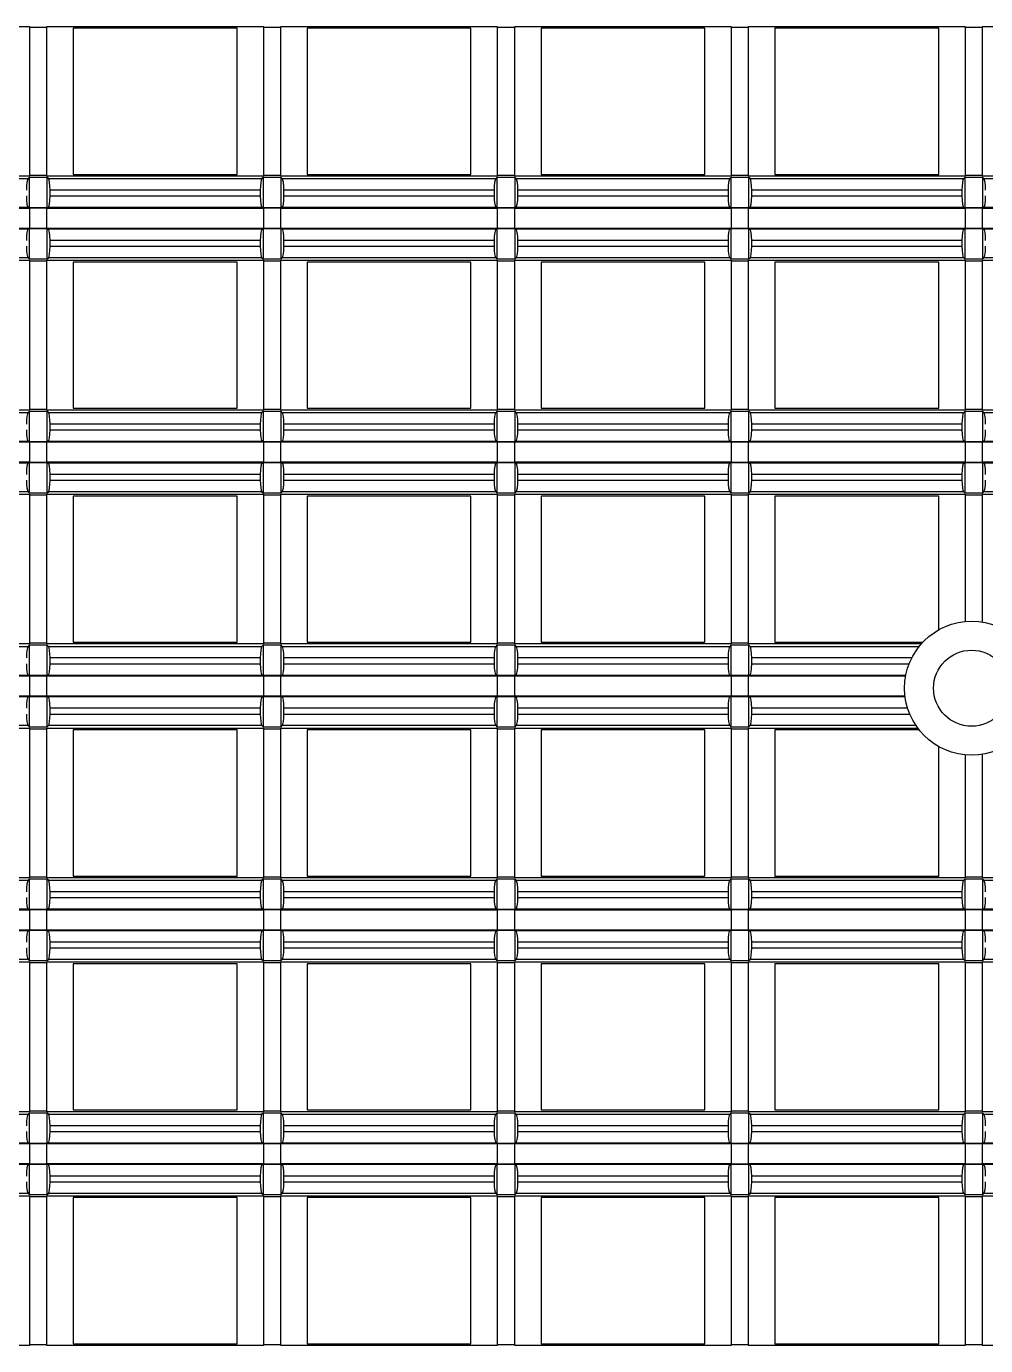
# Model space of a CAD drawing. Header units: inches. Extents: x 0 to 653, y 0 to 346.
# Drawn here: x 19.72 to 36.13, y 216.1 to 238.66 of the extents above; entities that cross this region are included whole.
import ezdxf

# ---------------------------------------------------------------- set-up
doc = ezdxf.new("R2010")
doc.units = ezdxf.units.IN
doc.header["$LTSCALE"] = 35.925693
doc.header["$MEASUREMENT"] = 0
doc.layers.get('0').update_dxf_attribs({"linetype": 'CONTINUOUS'})
doc.layers.add('2', color=7, linetype='CONTINUOUS')
doc.layers.add('71', color=7, linetype='CONTINUOUS')

msp = doc.modelspace()

# ---------------------------------------------------------------- linework, layer by layer
at = {"color": 3, "linetype": 'Continuous'}
msp.add_circle((35.885, 227.344), 0.65, dxfattribs=at)
at = {"layer": '2', "color": 132, "linetype": 'Continuous', "true_color": 0x00cccc}
for p, q in [((16.073, 238.663), (19.773, 238.663)), ((19.773, 238.663), (19.773, 236.1)), ((20.073, 238.645), (19.773, 238.645)), ((20.073, 236.1), (20.073, 238.663)), ((20.073, 238.663), (23.773, 238.663)), ((20.523, 238.631), (20.523, 236.131)), ((23.323, 238.631), (20.523, 238.631)), ((23.323, 236.131), (23.323, 238.631)), ((23.773, 238.663), (23.773, 236.1)), ((24.073, 238.645), (23.773, 238.645)), ((24.073, 236.1), (24.073, 238.663)), ((24.073, 238.663), (27.773, 238.663)), ((24.523, 238.631), (24.523, 236.131)), ((27.323, 238.631), (24.523, 238.631)), ((27.323, 236.131), (27.323, 238.631)), ((27.773, 238.663), (27.773, 236.1)), ((28.073, 238.645), (27.773, 238.645)), ((28.073, 236.1), (28.073, 238.663)), ((28.073, 238.663), (31.773, 238.663)), ((28.523, 238.631), (28.523, 236.131)), ((31.323, 238.631), (28.523, 238.631)), ((31.323, 236.131), (31.323, 238.631)), ((31.773, 238.663), (31.773, 236.1)), ((32.073, 238.645), (31.773, 238.645)), ((32.073, 236.1), (32.073, 238.663)), ((32.073, 238.663), (35.773, 238.663)), ((32.523, 238.631), (32.523, 236.131)), ((35.323, 238.631), (32.523, 238.631)), ((35.323, 236.131), (35.323, 238.631)), ((35.773, 238.663), (35.773, 236.1)), ((36.073, 238.645), (35.773, 238.645)), ((36.073, 236.1), (36.073, 238.663)), ((36.073, 238.663), (39.773, 238.663)), ((19.773, 236.1), (16.073, 236.1)), ((16.096, 236.059), (19.75, 236.059)), ((19.773, 236.082), (19.75, 236.059)), ((19.773, 236.118), (20.073, 236.118)), ((19.773, 235.559), (19.773, 236.082)), ((19.773, 236.082), (20.073, 236.082)), ((23.773, 236.1), (20.073, 236.1)), ((20.073, 236.082), (20.073, 235.559)), ((20.096, 236.059), (20.073, 236.082)), ((20.096, 236.059), (23.75, 236.059)), ((20.523, 236.131), (23.323, 236.131)), ((23.773, 236.082), (23.75, 236.059)), ((23.773, 236.118), (24.073, 236.118)), ((23.773, 235.559), (23.773, 236.082)), ((23.773, 236.082), (24.073, 236.082)), ((27.773, 236.1), (24.073, 236.1)), ((24.073, 236.082), (24.073, 235.559)), ((24.096, 236.059), (24.073, 236.082)), ((24.096, 236.059), (27.75, 236.059)), ((24.523, 236.131), (27.323, 236.131)), ((27.773, 236.082), (27.75, 236.059)), ((27.773, 236.118), (28.073, 236.118)), ((27.773, 235.559), (27.773, 236.082)), ((27.773, 236.082), (28.073, 236.082)), ((31.773, 236.1), (28.073, 236.1)), ((28.073, 236.082), (28.073, 235.559)), ((28.096, 236.059), (28.073, 236.082)), ((28.096, 236.059), (31.75, 236.059)), ((28.523, 236.131), (31.323, 236.131)), ((31.773, 236.082), (31.75, 236.059)), ((31.773, 236.118), (32.073, 236.118)), ((31.773, 235.559), (31.773, 236.082)), ((31.773, 236.082), (32.073, 236.082)), ((35.773, 236.1), (32.073, 236.1)), ((32.073, 236.082), (32.073, 235.559)), ((32.096, 236.059), (32.073, 236.082)), ((32.096, 236.059), (35.75, 236.059)), ((32.523, 236.131), (35.323, 236.131)), ((35.773, 236.082), (35.75, 236.059)), ((35.773, 236.118), (36.073, 236.118)), ((35.773, 235.559), (35.773, 236.082)), ((35.773, 236.082), (36.073, 236.082)), ((39.773, 236.1), (36.073, 236.1)), ((36.073, 236.082), (36.073, 235.559)), ((36.096, 236.059), (36.073, 236.082)), ((36.096, 236.059), (39.749, 236.059)), ((20.126, 235.762), (20.126, 235.862)), ((23.721, 235.862), (20.126, 235.862)), ((23.721, 235.862), (23.721, 235.762)), ((24.125, 235.762), (24.125, 235.862)), ((27.721, 235.862), (24.125, 235.862)), ((27.721, 235.862), (27.721, 235.762)), ((28.125, 235.762), (28.125, 235.862)), ((31.72, 235.862), (28.125, 235.862)), ((31.72, 235.862), (31.72, 235.762)), ((32.125, 235.762), (32.125, 235.862)), ((35.72, 235.862), (32.125, 235.862)), ((35.72, 235.862), (35.72, 235.762)), ((16.073, 235.555), (19.773, 235.555)), ((19.755, 235.563), (16.092, 235.563)), ((19.755, 235.563), (19.773, 235.559)), ((20.073, 235.559), (19.773, 235.559)), ((19.773, 235.555), (19.773, 235.207)), ((20.073, 235.552), (19.773, 235.552)), ((20.073, 235.559), (20.092, 235.563)), ((20.073, 235.207), (20.073, 235.555)), ((20.073, 235.555), (23.773, 235.555)), ((23.755, 235.563), (20.092, 235.563)), ((20.126, 235.762), (23.721, 235.762)), ((23.755, 235.563), (23.773, 235.559)), ((24.073, 235.559), (23.773, 235.559)), ((23.773, 235.555), (23.773, 235.207)), ((24.073, 235.552), (23.773, 235.552)), ((24.073, 235.559), (24.091, 235.563)), ((24.073, 235.207), (24.073, 235.555)), ((24.073, 235.555), (27.773, 235.555)), ((27.755, 235.563), (24.091, 235.563)), ((24.125, 235.762), (27.721, 235.762)), ((27.755, 235.563), (27.773, 235.559)), ((28.073, 235.559), (27.773, 235.559)), ((27.773, 235.555), (27.773, 235.207)), ((28.073, 235.552), (27.773, 235.552)), ((28.073, 235.559), (28.091, 235.563)), ((28.073, 235.207), (28.073, 235.555)), ((28.073, 235.555), (31.773, 235.555)), ((31.754, 235.563), (28.091, 235.563)), ((28.125, 235.762), (31.72, 235.762)), ((31.754, 235.563), (31.773, 235.559)), ((32.073, 235.559), (31.773, 235.559)), ((31.773, 235.555), (31.773, 235.207)), ((32.073, 235.552), (31.773, 235.552)), ((32.073, 235.559), (32.091, 235.563)), ((32.073, 235.207), (32.073, 235.555)), ((32.073, 235.555), (35.773, 235.555)), ((35.754, 235.563), (32.091, 235.563)), ((32.125, 235.762), (35.72, 235.762)), ((35.754, 235.563), (35.773, 235.559)), ((36.073, 235.559), (35.773, 235.559)), ((35.773, 235.555), (35.773, 235.207)), ((36.073, 235.552), (35.773, 235.552)), ((36.073, 235.559), (36.091, 235.563)), ((36.073, 235.207), (36.073, 235.555)), ((36.073, 235.555), (39.773, 235.555)), ((39.754, 235.563), (36.091, 235.563)), ((19.773, 235.207), (16.073, 235.207)), ((16.092, 235.2), (19.755, 235.2)), ((19.773, 235.204), (19.755, 235.2)), ((19.773, 235.211), (20.073, 235.211)), ((19.773, 234.68), (19.773, 235.204)), ((19.773, 235.204), (20.073, 235.204)), ((23.773, 235.207), (20.073, 235.207)), ((20.073, 235.204), (20.073, 234.68)), ((20.092, 235.2), (20.073, 235.204)), ((20.092, 235.2), (23.755, 235.2)), ((23.773, 235.204), (23.755, 235.2)), ((23.773, 235.211), (24.073, 235.211)), ((23.773, 234.68), (23.773, 235.204)), ((23.773, 235.204), (24.073, 235.204)), ((27.773, 235.207), (24.073, 235.207)), ((24.073, 235.204), (24.073, 234.68)), ((24.091, 235.2), (24.073, 235.204)), ((24.091, 235.2), (27.755, 235.2)), ((27.773, 235.204), (27.755, 235.2)), ((27.773, 235.211), (28.073, 235.211)), ((27.773, 234.68), (27.773, 235.204)), ((27.773, 235.204), (28.073, 235.204)), ((31.773, 235.207), (28.073, 235.207)), ((28.073, 235.204), (28.073, 234.68)), ((28.091, 235.2), (28.073, 235.204)), ((28.091, 235.2), (31.754, 235.2)), ((31.773, 235.204), (31.754, 235.2)), ((31.773, 235.211), (32.073, 235.211)), ((31.773, 234.68), (31.773, 235.204)), ((31.773, 235.204), (32.073, 235.204)), ((35.773, 235.207), (32.073, 235.207)), ((32.073, 235.204), (32.073, 234.68)), ((32.091, 235.2), (32.073, 235.204)), ((32.091, 235.2), (35.754, 235.2)), ((35.773, 235.204), (35.754, 235.2)), ((35.773, 235.211), (36.073, 235.211)), ((35.773, 234.68), (35.773, 235.204)), ((35.773, 235.204), (36.073, 235.204)), ((39.773, 235.207), (36.073, 235.207)), ((36.073, 235.204), (36.073, 234.68)), ((36.091, 235.2), (36.073, 235.204)), ((36.091, 235.2), (39.754, 235.2)), ((20.126, 234.901), (20.126, 235)), ((23.721, 235), (20.126, 235)), ((20.126, 234.901), (23.721, 234.901)), ((23.721, 235), (23.721, 234.901)), ((24.125, 234.901), (24.125, 235)), ((27.721, 235), (24.125, 235)), ((24.125, 234.901), (27.721, 234.901)), ((27.721, 235), (27.721, 234.901)), ((28.125, 234.901), (28.125, 235)), ((31.72, 235), (28.125, 235)), ((28.125, 234.901), (31.72, 234.901)), ((31.72, 235), (31.72, 234.901)), ((32.125, 234.901), (32.125, 235)), ((35.72, 235), (32.125, 235)), ((32.125, 234.901), (35.72, 234.901)), ((35.72, 235), (35.72, 234.901)), ((16.073, 234.663), (19.773, 234.663)), ((19.75, 234.704), (16.096, 234.704)), ((19.75, 234.704), (19.773, 234.68)), ((20.073, 234.68), (19.773, 234.68)), ((19.773, 234.663), (19.773, 232.1)), ((20.073, 234.68), (20.096, 234.704)), ((20.073, 232.1), (20.073, 234.663)), ((20.073, 234.663), (23.773, 234.663)), ((23.75, 234.704), (20.096, 234.704)), ((23.75, 234.704), (23.773, 234.68)), ((24.073, 234.68), (23.773, 234.68)), ((23.773, 234.663), (23.773, 232.1)), ((24.073, 234.68), (24.096, 234.704)), ((24.073, 232.1), (24.073, 234.663)), ((24.073, 234.663), (27.773, 234.663)), ((27.75, 234.704), (24.096, 234.704)), ((27.75, 234.704), (27.773, 234.68)), ((28.073, 234.68), (27.773, 234.68)), ((27.773, 234.663), (27.773, 232.1)), ((28.073, 234.68), (28.096, 234.704)), ((28.073, 232.1), (28.073, 234.663)), ((28.073, 234.663), (31.773, 234.663)), ((31.75, 234.704), (28.096, 234.704)), ((31.75, 234.704), (31.773, 234.68)), ((32.073, 234.68), (31.773, 234.68)), ((31.773, 234.663), (31.773, 232.1)), ((32.073, 234.68), (32.096, 234.704)), ((32.073, 232.1), (32.073, 234.663)), ((32.073, 234.663), (35.773, 234.663)), ((35.75, 234.704), (32.096, 234.704)), ((35.75, 234.704), (35.773, 234.68)), ((36.073, 234.68), (35.773, 234.68)), ((35.773, 234.663), (35.773, 232.1)), ((36.073, 234.68), (36.096, 234.704)), ((36.073, 232.1), (36.073, 234.663)), ((36.073, 234.663), (39.773, 234.663)), ((39.749, 234.704), (36.096, 234.704)), ((20.073, 234.645), (19.773, 234.645)), ((20.523, 234.631), (20.523, 232.131)), ((23.323, 234.631), (20.523, 234.631)), ((23.323, 232.131), (23.323, 234.631)), ((24.073, 234.645), (23.773, 234.645)), ((24.523, 234.631), (24.523, 232.131)), ((27.323, 234.631), (24.523, 234.631)), ((27.323, 232.131), (27.323, 234.631)), ((28.073, 234.645), (27.773, 234.645)), ((28.523, 234.631), (28.523, 232.131)), ((31.323, 234.631), (28.523, 234.631)), ((31.323, 232.131), (31.323, 234.631)), ((32.073, 234.645), (31.773, 234.645)), ((32.523, 234.631), (32.523, 232.131)), ((35.323, 234.631), (32.523, 234.631)), ((35.323, 232.131), (35.323, 234.631)), ((36.073, 234.645), (35.773, 234.645)), ((19.773, 232.1), (16.073, 232.1)), ((16.096, 232.059), (19.75, 232.059)), ((19.773, 232.083), (19.75, 232.059)), ((19.773, 232.118), (20.073, 232.118)), ((19.773, 231.559), (19.773, 232.083)), ((19.773, 232.083), (20.073, 232.083)), ((23.773, 232.1), (20.073, 232.1)), ((20.073, 232.083), (20.073, 231.559)), ((20.096, 232.059), (20.073, 232.083)), ((20.096, 232.059), (23.75, 232.059)), ((20.523, 232.131), (23.323, 232.131)), ((23.773, 232.083), (23.75, 232.059)), ((23.773, 232.118), (24.073, 232.118)), ((23.773, 231.559), (23.773, 232.083)), ((23.773, 232.083), (24.073, 232.083)), ((27.773, 232.1), (24.073, 232.1)), ((24.073, 232.083), (24.073, 231.559)), ((24.096, 232.059), (24.073, 232.083)), ((24.096, 232.059), (27.75, 232.059)), ((24.523, 232.131), (27.323, 232.131)), ((27.773, 232.083), (27.75, 232.059)), ((27.773, 232.118), (28.073, 232.118)), ((27.773, 231.559), (27.773, 232.083)), ((27.773, 232.083), (28.073, 232.083)), ((31.773, 232.1), (28.073, 232.1)), ((28.073, 232.083), (28.073, 231.559)), ((28.096, 232.059), (28.073, 232.083)), ((28.096, 232.059), (31.75, 232.059)), ((28.523, 232.131), (31.323, 232.131)), ((31.773, 232.083), (31.75, 232.059)), ((31.773, 232.118), (32.073, 232.118)), ((31.773, 231.559), (31.773, 232.083)), ((31.773, 232.083), (32.073, 232.083)), ((35.773, 232.1), (32.073, 232.1)), ((32.073, 232.083), (32.073, 231.559)), ((32.096, 232.059), (32.073, 232.083)), ((32.096, 232.059), (35.75, 232.059)), ((32.523, 232.131), (35.323, 232.131)), ((35.773, 232.083), (35.75, 232.059)), ((35.773, 232.118), (36.073, 232.118)), ((35.773, 231.559), (35.773, 232.083)), ((35.773, 232.083), (36.073, 232.083)), ((39.773, 232.1), (36.073, 232.1)), ((36.073, 232.083), (36.073, 231.559)), ((36.096, 232.059), (36.073, 232.083)), ((36.096, 232.059), (39.749, 232.059)), ((20.126, 231.762), (20.126, 231.862)), ((23.721, 231.862), (20.126, 231.862)), ((20.126, 231.762), (23.721, 231.762)), ((23.721, 231.862), (23.721, 231.762)), ((24.125, 231.762), (24.125, 231.862)), ((27.721, 231.862), (24.125, 231.862)), ((24.125, 231.762), (27.721, 231.762)), ((27.721, 231.862), (27.721, 231.762)), ((28.125, 231.762), (28.125, 231.862)), ((31.72, 231.862), (28.125, 231.862)), ((28.125, 231.762), (31.72, 231.762)), ((31.72, 231.862), (31.72, 231.762)), ((32.125, 231.762), (32.125, 231.862)), ((35.72, 231.862), (32.125, 231.862)), ((32.125, 231.762), (35.72, 231.762)), ((35.72, 231.862), (35.72, 231.762)), ((16.073, 231.555), (19.773, 231.555)), ((19.755, 231.563), (16.092, 231.563)), ((19.755, 231.563), (19.773, 231.559)), ((20.073, 231.559), (19.773, 231.559)), ((19.773, 231.555), (19.773, 231.208)), ((20.073, 231.552), (19.773, 231.552)), ((20.073, 231.559), (20.092, 231.563)), ((20.073, 231.208), (20.073, 231.555)), ((20.073, 231.555), (23.773, 231.555)), ((23.755, 231.563), (20.092, 231.563)), ((23.755, 231.563), (23.773, 231.559)), ((24.073, 231.559), (23.773, 231.559)), ((23.773, 231.555), (23.773, 231.208)), ((24.073, 231.552), (23.773, 231.552)), ((24.073, 231.559), (24.091, 231.563)), ((24.073, 231.208), (24.073, 231.555)), ((24.073, 231.555), (27.773, 231.555)), ((27.755, 231.563), (24.091, 231.563)), ((27.755, 231.563), (27.773, 231.559)), ((28.073, 231.559), (27.773, 231.559)), ((27.773, 231.555), (27.773, 231.208)), ((28.073, 231.552), (27.773, 231.552)), ((28.073, 231.559), (28.091, 231.563)), ((28.073, 231.208), (28.073, 231.555)), ((28.073, 231.555), (31.773, 231.555)), ((31.754, 231.563), (28.091, 231.563)), ((31.754, 231.563), (31.773, 231.559)), ((32.073, 231.559), (31.773, 231.559)), ((31.773, 231.555), (31.773, 231.208)), ((32.073, 231.552), (31.773, 231.552)), ((32.073, 231.559), (32.091, 231.563)), ((32.073, 231.208), (32.073, 231.555)), ((32.073, 231.555), (35.773, 231.555)), ((35.754, 231.563), (32.091, 231.563)), ((35.754, 231.563), (35.773, 231.559)), ((36.073, 231.559), (35.773, 231.559)), ((35.773, 231.555), (35.773, 231.208)), ((36.073, 231.552), (35.773, 231.552)), ((36.073, 231.559), (36.091, 231.563)), ((36.073, 231.208), (36.073, 231.555)), ((36.073, 231.555), (39.773, 231.555)), ((39.754, 231.563), (36.091, 231.563)), ((19.773, 231.208), (16.073, 231.208)), ((16.092, 231.2), (19.755, 231.2)), ((19.773, 231.204), (19.755, 231.2)), ((19.773, 231.211), (20.073, 231.211)), ((19.773, 230.68), (19.773, 231.204)), ((19.773, 231.204), (20.073, 231.204)), ((23.773, 231.208), (20.073, 231.208)), ((20.073, 231.204), (20.073, 230.68)), ((20.092, 231.2), (20.073, 231.204)), ((20.092, 231.2), (23.755, 231.2)), ((23.773, 231.204), (23.755, 231.2)), ((23.773, 231.211), (24.073, 231.211)), ((23.773, 230.68), (23.773, 231.204)), ((23.773, 231.204), (24.073, 231.204)), ((27.773, 231.208), (24.073, 231.208)), ((24.073, 231.204), (24.073, 230.68)), ((24.091, 231.2), (24.073, 231.204)), ((24.091, 231.2), (27.755, 231.2)), ((27.773, 231.204), (27.755, 231.2)), ((27.773, 231.211), (28.073, 231.211)), ((27.773, 230.68), (27.773, 231.204)), ((27.773, 231.204), (28.073, 231.204)), ((31.773, 231.208), (28.073, 231.208)), ((28.073, 231.204), (28.073, 230.68)), ((28.091, 231.2), (28.073, 231.204)), ((28.091, 231.2), (31.754, 231.2)), ((31.773, 231.204), (31.754, 231.2)), ((31.773, 231.211), (32.073, 231.211)), ((31.773, 230.68), (31.773, 231.204)), ((31.773, 231.204), (32.073, 231.204)), ((35.773, 231.208), (32.073, 231.208)), ((32.073, 231.204), (32.073, 230.68)), ((32.091, 231.2), (32.073, 231.204)), ((32.091, 231.2), (35.754, 231.2)), ((35.773, 231.204), (35.754, 231.2)), ((35.773, 231.211), (36.073, 231.211)), ((35.773, 230.68), (35.773, 231.204)), ((35.773, 231.204), (36.073, 231.204)), ((39.773, 231.208), (36.073, 231.208)), ((36.073, 231.204), (36.073, 230.68)), ((36.091, 231.2), (36.073, 231.204)), ((36.091, 231.2), (39.754, 231.2)), ((20.126, 230.901), (20.126, 231)), ((23.721, 231), (20.126, 231)), ((20.126, 230.901), (23.721, 230.901)), ((23.721, 231), (23.721, 230.901)), ((24.125, 230.901), (24.125, 231)), ((27.721, 231), (24.125, 231)), ((24.125, 230.901), (27.721, 230.901)), ((27.721, 231), (27.721, 230.901)), ((28.125, 230.901), (28.125, 231)), ((31.72, 231), (28.125, 231)), ((28.125, 230.901), (31.72, 230.901)), ((31.72, 231), (31.72, 230.901)), ((32.125, 230.901), (32.125, 231)), ((35.72, 231), (32.125, 231)), ((32.125, 230.901), (35.72, 230.901)), ((35.72, 231), (35.72, 230.901)), ((16.073, 230.663), (19.773, 230.663)), ((19.75, 230.704), (16.096, 230.704)), ((19.75, 230.704), (19.773, 230.68)), ((20.073, 230.68), (19.773, 230.68)), ((19.773, 230.663), (19.773, 228.1)), ((20.073, 230.645), (19.773, 230.645)), ((20.073, 230.68), (20.096, 230.704)), ((20.073, 228.1), (20.073, 230.663)), ((20.073, 230.663), (23.773, 230.663)), ((23.75, 230.704), (20.096, 230.704)), ((20.523, 230.631), (20.523, 228.132)), ((23.323, 230.631), (20.523, 230.631)), ((23.323, 228.132), (23.323, 230.631)), ((23.75, 230.704), (23.773, 230.68)), ((24.073, 230.68), (23.773, 230.68)), ((23.773, 230.663), (23.773, 228.1)), ((24.073, 230.645), (23.773, 230.645)), ((24.073, 230.68), (24.096, 230.704)), ((24.073, 228.1), (24.073, 230.663)), ((24.073, 230.663), (27.773, 230.663)), ((27.75, 230.704), (24.096, 230.704)), ((24.523, 230.631), (24.523, 228.132)), ((27.323, 230.631), (24.523, 230.631)), ((27.323, 228.132), (27.323, 230.631)), ((27.75, 230.704), (27.773, 230.68)), ((28.073, 230.68), (27.773, 230.68)), ((27.773, 230.663), (27.773, 228.1)), ((28.073, 230.645), (27.773, 230.645)), ((28.073, 230.68), (28.096, 230.704)), ((28.073, 228.1), (28.073, 230.663)), ((28.073, 230.663), (31.773, 230.663)), ((31.75, 230.704), (28.096, 230.704)), ((28.523, 230.631), (28.523, 228.132)), ((31.323, 230.631), (28.523, 230.631)), ((31.323, 228.132), (31.323, 230.631)), ((31.75, 230.704), (31.773, 230.68)), ((32.073, 230.68), (31.773, 230.68)), ((31.773, 230.663), (31.773, 228.1)), ((32.073, 230.645), (31.773, 230.645)), ((32.073, 230.68), (32.096, 230.704)), ((32.073, 228.1), (32.073, 230.663)), ((32.073, 230.663), (35.773, 230.663)), ((35.75, 230.704), (32.096, 230.704)), ((32.523, 230.631), (32.523, 228.132)), ((35.323, 230.631), (32.523, 230.631)), ((35.323, 228.342), (35.323, 230.631)), ((35.75, 230.704), (35.773, 230.68)), ((36.073, 230.68), (35.773, 230.68)), ((35.773, 230.663), (35.773, 228.484)), ((36.073, 230.645), (35.773, 230.645)), ((36.073, 230.68), (36.096, 230.704)), ((36.073, 228.474), (36.073, 230.663)), ((36.073, 230.663), (39.773, 230.663)), ((39.749, 230.704), (36.096, 230.704)), ((19.773, 228.118), (20.073, 228.118)), ((20.523, 228.132), (23.323, 228.132)), ((23.773, 228.118), (24.073, 228.118)), ((24.523, 228.132), (27.323, 228.132)), ((27.773, 228.118), (28.073, 228.118)), ((28.523, 228.132), (31.323, 228.132)), ((31.773, 228.118), (32.073, 228.118)), ((32.523, 228.132), (35.054, 228.132)), ((19.773, 228.1), (16.073, 228.1)), ((16.096, 228.059), (19.75, 228.059)), ((19.773, 228.083), (19.75, 228.059)), ((19.773, 227.559), (19.773, 228.083)), ((19.773, 228.083), (20.073, 228.083)), ((23.773, 228.1), (20.073, 228.1)), ((20.073, 228.083), (20.073, 227.559)), ((20.096, 228.059), (20.073, 228.083)), ((20.096, 228.059), (23.75, 228.059)), ((23.773, 228.083), (23.75, 228.059)), ((23.773, 227.559), (23.773, 228.083)), ((23.773, 228.083), (24.073, 228.083)), ((27.773, 228.1), (24.073, 228.1)), ((24.073, 228.083), (24.073, 227.559)), ((24.096, 228.059), (24.073, 228.083)), ((24.096, 228.059), (27.75, 228.059)), ((27.773, 228.083), (27.75, 228.059)), ((27.773, 227.559), (27.773, 228.083)), ((27.773, 228.083), (28.073, 228.083)), ((31.773, 228.1), (28.073, 228.1)), ((28.073, 228.083), (28.073, 227.559)), ((28.096, 228.059), (28.073, 228.083)), ((28.096, 228.059), (31.75, 228.059)), ((31.773, 228.083), (31.75, 228.059)), ((31.773, 227.559), (31.773, 228.083)), ((31.773, 228.083), (32.073, 228.083)), ((35.025, 228.1), (32.073, 228.1)), ((32.073, 228.083), (32.073, 227.559)), ((32.096, 228.059), (32.073, 228.083)), ((32.096, 228.059), (34.991, 228.059)), ((20.126, 227.763), (20.126, 227.862)), ((23.721, 227.862), (20.126, 227.862)), ((20.126, 227.763), (23.721, 227.763)), ((23.721, 227.862), (23.721, 227.763)), ((24.125, 227.763), (24.125, 227.862)), ((27.721, 227.862), (24.125, 227.862)), ((24.125, 227.763), (27.721, 227.763)), ((27.721, 227.862), (27.721, 227.763)), ((28.125, 227.763), (28.125, 227.862)), ((31.72, 227.862), (28.125, 227.862)), ((28.125, 227.763), (31.72, 227.763)), ((31.72, 227.862), (31.72, 227.763)), ((32.125, 227.763), (32.125, 227.862)), ((34.864, 227.862), (32.125, 227.862)), ((32.125, 227.763), (34.819, 227.763)), ((16.073, 227.556), (19.773, 227.556)), ((19.755, 227.563), (16.092, 227.563)), ((19.755, 227.563), (19.773, 227.559)), ((20.073, 227.559), (19.773, 227.559)), ((19.773, 227.556), (19.773, 227.208)), ((20.073, 227.552), (19.773, 227.552)), ((20.073, 227.559), (20.092, 227.563)), ((20.073, 227.208), (20.073, 227.556)), ((20.073, 227.556), (23.773, 227.556)), ((23.755, 227.563), (20.092, 227.563)), ((23.755, 227.563), (23.773, 227.559)), ((24.073, 227.559), (23.773, 227.559)), ((23.773, 227.556), (23.773, 227.208)), ((24.073, 227.552), (23.773, 227.552)), ((24.073, 227.559), (24.091, 227.563)), ((24.073, 227.208), (24.073, 227.556)), ((24.073, 227.556), (27.773, 227.556)), ((27.755, 227.563), (24.091, 227.563)), ((27.755, 227.563), (27.773, 227.559)), ((28.073, 227.559), (27.773, 227.559)), ((27.773, 227.556), (27.773, 227.208)), ((28.073, 227.552), (27.773, 227.552)), ((28.073, 227.559), (28.091, 227.563)), ((28.073, 227.208), (28.073, 227.556)), ((28.073, 227.556), (31.773, 227.556)), ((31.754, 227.563), (28.091, 227.563)), ((31.754, 227.563), (31.773, 227.559)), ((32.073, 227.559), (31.773, 227.559)), ((31.773, 227.556), (31.773, 227.208)), ((32.073, 227.552), (31.773, 227.552)), ((32.073, 227.559), (32.091, 227.563)), ((32.073, 227.208), (32.073, 227.556)), ((32.073, 227.556), (34.759, 227.556)), ((34.761, 227.563), (32.091, 227.563)), ((19.773, 227.208), (16.073, 227.208)), ((19.773, 227.204), (19.755, 227.2)), ((19.773, 227.211), (20.073, 227.211)), ((19.773, 226.68), (19.773, 227.204)), ((19.773, 227.204), (20.073, 227.204)), ((23.773, 227.208), (20.073, 227.208)), ((20.073, 227.204), (20.073, 226.68)), ((20.092, 227.2), (20.073, 227.204)), ((23.773, 227.204), (23.755, 227.2)), ((23.773, 227.211), (24.073, 227.211)), ((23.773, 226.68), (23.773, 227.204)), ((23.773, 227.204), (24.073, 227.204)), ((27.773, 227.208), (24.073, 227.208)), ((24.073, 227.204), (24.073, 226.68)), ((24.091, 227.2), (24.073, 227.204)), ((27.773, 227.204), (27.755, 227.2)), ((27.773, 227.211), (28.073, 227.211)), ((27.773, 226.68), (27.773, 227.204)), ((27.773, 227.204), (28.073, 227.204)), ((31.773, 227.208), (28.073, 227.208)), ((28.073, 227.204), (28.073, 226.68)), ((28.091, 227.2), (28.073, 227.204)), ((31.773, 227.204), (31.754, 227.2)), ((31.773, 227.211), (32.073, 227.211)), ((31.773, 226.68), (31.773, 227.204)), ((31.773, 227.204), (32.073, 227.204)), ((34.748, 227.208), (32.073, 227.208)), ((32.073, 227.204), (32.073, 226.68)), ((32.091, 227.2), (32.073, 227.204)), ((16.092, 227.2), (19.755, 227.2)), ((20.092, 227.2), (23.755, 227.2)), ((20.126, 226.901), (20.126, 227.001)), ((23.721, 227.001), (20.126, 227.001)), ((23.721, 227.001), (23.721, 226.901)), ((24.091, 227.2), (27.755, 227.2)), ((24.125, 226.901), (24.125, 227.001)), ((27.721, 227.001), (24.125, 227.001)), ((27.721, 227.001), (27.721, 226.901)), ((28.091, 227.2), (31.754, 227.2)), ((28.125, 226.901), (28.125, 227.001)), ((31.72, 227.001), (28.125, 227.001)), ((31.72, 227.001), (31.72, 226.901)), ((32.091, 227.2), (34.749, 227.2)), ((32.125, 226.901), (32.125, 227.001)), ((34.792, 227.001), (32.125, 227.001)), ((20.126, 226.901), (23.721, 226.901)), ((24.125, 226.901), (27.721, 226.901)), ((28.125, 226.901), (31.72, 226.901)), ((32.125, 226.901), (34.829, 226.901)), ((16.073, 226.663), (19.773, 226.663)), ((19.75, 226.704), (16.096, 226.704)), ((19.75, 226.704), (19.773, 226.68)), ((20.073, 226.68), (19.773, 226.68)), ((19.773, 226.663), (19.773, 224.1)), ((20.073, 226.645), (19.773, 226.645)), ((20.073, 226.68), (20.096, 226.704)), ((20.073, 224.1), (20.073, 226.663)), ((20.073, 226.663), (23.773, 226.663)), ((23.75, 226.704), (20.096, 226.704)), ((20.523, 226.632), (20.523, 224.132)), ((23.323, 226.632), (20.523, 226.632)), ((23.323, 224.132), (23.323, 226.632)), ((23.75, 226.704), (23.773, 226.68)), ((24.073, 226.68), (23.773, 226.68)), ((23.773, 226.663), (23.773, 224.1)), ((24.073, 226.645), (23.773, 226.645)), ((24.073, 226.68), (24.096, 226.704)), ((24.073, 224.1), (24.073, 226.663)), ((24.073, 226.663), (27.773, 226.663)), ((27.75, 226.704), (24.096, 226.704)), ((24.523, 226.632), (24.523, 224.132)), ((27.323, 226.632), (24.523, 226.632)), ((27.323, 224.132), (27.323, 226.632)), ((27.75, 226.704), (27.773, 226.68)), ((28.073, 226.68), (27.773, 226.68)), ((27.773, 226.663), (27.773, 224.1)), ((28.073, 226.645), (27.773, 226.645)), ((28.073, 226.68), (28.096, 226.704)), ((28.073, 224.1), (28.073, 226.663)), ((28.073, 226.663), (31.773, 226.663)), ((31.75, 226.704), (28.096, 226.704)), ((28.523, 226.632), (28.523, 224.132)), ((31.323, 226.632), (28.523, 226.632)), ((31.323, 224.132), (31.323, 226.632)), ((31.75, 226.704), (31.773, 226.68)), ((32.073, 226.68), (31.773, 226.68)), ((31.773, 226.663), (31.773, 224.1)), ((32.073, 226.645), (31.773, 226.645)), ((32.073, 226.68), (32.096, 226.704)), ((32.073, 224.1), (32.073, 226.663)), ((32.073, 226.663), (34.964, 226.663)), ((34.935, 226.704), (32.096, 226.704)), ((32.523, 226.632), (32.523, 224.132)), ((34.988, 226.632), (32.523, 226.632)), ((35.323, 224.132), (35.323, 226.346)), ((35.773, 226.204), (35.773, 224.1)), ((36.073, 224.1), (36.073, 226.214)), ((19.773, 224.1), (16.073, 224.1)), ((16.096, 224.059), (19.75, 224.059)), ((19.773, 224.083), (19.75, 224.059)), ((19.773, 224.118), (20.073, 224.118)), ((19.773, 223.559), (19.773, 224.083)), ((19.773, 224.083), (20.073, 224.083)), ((23.773, 224.1), (20.073, 224.1)), ((20.073, 224.083), (20.073, 223.559)), ((20.096, 224.059), (20.073, 224.083)), ((20.096, 224.059), (23.75, 224.059)), ((20.523, 224.132), (23.323, 224.132)), ((23.773, 224.083), (23.75, 224.059)), ((23.773, 224.118), (24.073, 224.118)), ((23.773, 223.559), (23.773, 224.083)), ((23.773, 224.083), (24.073, 224.083)), ((27.773, 224.1), (24.073, 224.1)), ((24.073, 224.083), (24.073, 223.559)), ((24.096, 224.059), (24.073, 224.083)), ((24.096, 224.059), (27.75, 224.059)), ((24.523, 224.132), (27.323, 224.132)), ((27.773, 224.083), (27.75, 224.059)), ((27.773, 224.118), (28.073, 224.118)), ((27.773, 223.559), (27.773, 224.083)), ((27.773, 224.083), (28.073, 224.083)), ((31.773, 224.1), (28.073, 224.1)), ((28.073, 224.083), (28.073, 223.559)), ((28.096, 224.059), (28.073, 224.083)), ((28.096, 224.059), (31.75, 224.059)), ((28.523, 224.132), (31.323, 224.132)), ((31.773, 224.083), (31.75, 224.059)), ((31.773, 224.118), (32.073, 224.118)), ((31.773, 223.559), (31.773, 224.083)), ((31.773, 224.083), (32.073, 224.083)), ((35.773, 224.1), (32.073, 224.1)), ((32.073, 224.083), (32.073, 223.559)), ((32.096, 224.059), (32.073, 224.083)), ((32.096, 224.059), (35.75, 224.059)), ((32.523, 224.132), (35.323, 224.132)), ((35.773, 224.083), (35.75, 224.059)), ((35.773, 224.118), (36.073, 224.118)), ((35.773, 223.559), (35.773, 224.083)), ((35.773, 224.083), (36.073, 224.083)), ((39.773, 224.1), (36.073, 224.1)), ((36.073, 224.083), (36.073, 223.559)), ((36.096, 224.059), (36.073, 224.083)), ((36.096, 224.059), (39.749, 224.059)), ((20.126, 223.763), (20.126, 223.862)), ((23.721, 223.862), (20.126, 223.862)), ((23.721, 223.862), (23.721, 223.763)), ((24.125, 223.763), (24.125, 223.862)), ((27.721, 223.862), (24.125, 223.862)), ((27.721, 223.862), (27.721, 223.763)), ((28.125, 223.763), (28.125, 223.862)), ((31.72, 223.862), (28.125, 223.862)), ((31.72, 223.862), (31.72, 223.763)), ((32.125, 223.763), (32.125, 223.862)), ((35.72, 223.862), (32.125, 223.862)), ((35.72, 223.862), (35.72, 223.763)), ((20.126, 223.763), (23.721, 223.763)), ((24.125, 223.763), (27.721, 223.763)), ((28.125, 223.763), (31.72, 223.763)), ((32.125, 223.763), (35.72, 223.763)), ((16.073, 223.556), (19.773, 223.556)), ((19.755, 223.563), (16.092, 223.563)), ((19.755, 223.563), (19.773, 223.559)), ((20.073, 223.559), (19.773, 223.559)), ((19.773, 223.556), (19.773, 223.208)), ((20.073, 223.552), (19.773, 223.552)), ((20.073, 223.559), (20.092, 223.563)), ((20.073, 223.208), (20.073, 223.556)), ((20.073, 223.556), (23.773, 223.556)), ((23.755, 223.563), (20.092, 223.563)), ((23.755, 223.563), (23.773, 223.559)), ((24.073, 223.559), (23.773, 223.559)), ((23.773, 223.556), (23.773, 223.208)), ((24.073, 223.552), (23.773, 223.552)), ((24.073, 223.559), (24.091, 223.563)), ((24.073, 223.208), (24.073, 223.556)), ((24.073, 223.556), (27.773, 223.556)), ((27.755, 223.563), (24.091, 223.563)), ((27.755, 223.563), (27.773, 223.559)), ((28.073, 223.559), (27.773, 223.559)), ((27.773, 223.556), (27.773, 223.208)), ((28.073, 223.552), (27.773, 223.552)), ((28.073, 223.559), (28.091, 223.563)), ((28.073, 223.208), (28.073, 223.556)), ((28.073, 223.556), (31.773, 223.556)), ((31.754, 223.563), (28.091, 223.563)), ((31.754, 223.563), (31.773, 223.559)), ((32.073, 223.559), (31.773, 223.559)), ((31.773, 223.556), (31.773, 223.208)), ((32.073, 223.552), (31.773, 223.552)), ((32.073, 223.559), (32.091, 223.563)), ((32.073, 223.208), (32.073, 223.556)), ((32.073, 223.556), (35.773, 223.556)), ((35.754, 223.563), (32.091, 223.563)), ((35.754, 223.563), (35.773, 223.559)), ((36.073, 223.559), (35.773, 223.559)), ((35.773, 223.556), (35.773, 223.208)), ((36.073, 223.552), (35.773, 223.552)), ((36.073, 223.559), (36.091, 223.563)), ((36.073, 223.208), (36.073, 223.556)), ((36.073, 223.556), (39.773, 223.556)), ((39.754, 223.563), (36.091, 223.563)), ((19.773, 223.208), (16.073, 223.208)), ((16.092, 223.2), (19.755, 223.2)), ((19.773, 223.204), (19.755, 223.2)), ((19.773, 223.211), (20.073, 223.211)), ((19.773, 222.681), (19.773, 223.204)), ((19.773, 223.204), (20.073, 223.204)), ((23.773, 223.208), (20.073, 223.208)), ((20.073, 223.204), (20.073, 222.681)), ((20.092, 223.2), (20.073, 223.204)), ((20.092, 223.2), (23.755, 223.2)), ((23.773, 223.204), (23.755, 223.2)), ((23.773, 223.211), (24.073, 223.211)), ((23.773, 222.681), (23.773, 223.204)), ((23.773, 223.204), (24.073, 223.204)), ((27.773, 223.208), (24.073, 223.208)), ((24.073, 223.204), (24.073, 222.681)), ((24.091, 223.2), (24.073, 223.204)), ((24.091, 223.2), (27.755, 223.2)), ((27.773, 223.204), (27.755, 223.2)), ((27.773, 223.211), (28.073, 223.211)), ((27.773, 222.681), (27.773, 223.204)), ((27.773, 223.204), (28.073, 223.204)), ((31.773, 223.208), (28.073, 223.208)), ((28.073, 223.204), (28.073, 222.681)), ((28.091, 223.2), (28.073, 223.204)), ((28.091, 223.2), (31.754, 223.2)), ((31.773, 223.204), (31.754, 223.2)), ((31.773, 223.211), (32.073, 223.211)), ((31.773, 222.681), (31.773, 223.204)), ((31.773, 223.204), (32.073, 223.204)), ((35.773, 223.208), (32.073, 223.208)), ((32.073, 223.204), (32.073, 222.681)), ((32.091, 223.2), (32.073, 223.204)), ((32.091, 223.2), (35.754, 223.2)), ((35.773, 223.204), (35.754, 223.2)), ((35.773, 223.211), (36.073, 223.211)), ((35.773, 222.681), (35.773, 223.204)), ((35.773, 223.204), (36.073, 223.204)), ((39.773, 223.208), (36.073, 223.208)), ((36.073, 223.204), (36.073, 222.681)), ((36.091, 223.2), (36.073, 223.204)), ((36.091, 223.2), (39.754, 223.2)), ((20.126, 222.901), (20.126, 223.001)), ((23.721, 223.001), (20.126, 223.001)), ((23.721, 223.001), (23.721, 222.901)), ((24.125, 222.901), (24.125, 223.001)), ((27.721, 223.001), (24.125, 223.001)), ((27.721, 223.001), (27.721, 222.901)), ((28.125, 222.901), (28.125, 223.001)), ((31.72, 223.001), (28.125, 223.001)), ((31.72, 223.001), (31.72, 222.901)), ((32.125, 222.901), (32.125, 223.001)), ((35.72, 223.001), (32.125, 223.001)), ((35.72, 223.001), (35.72, 222.901)), ((19.75, 222.704), (16.096, 222.704)), ((19.75, 222.704), (19.773, 222.681)), ((20.073, 222.681), (20.096, 222.704)), ((23.75, 222.704), (20.096, 222.704)), ((20.126, 222.901), (23.721, 222.901)), ((23.75, 222.704), (23.773, 222.681)), ((24.073, 222.681), (24.096, 222.704)), ((27.75, 222.704), (24.096, 222.704)), ((24.125, 222.901), (27.721, 222.901)), ((27.75, 222.704), (27.773, 222.681)), ((28.073, 222.681), (28.096, 222.704)), ((31.75, 222.704), (28.096, 222.704)), ((28.125, 222.901), (31.72, 222.901)), ((31.75, 222.704), (31.773, 222.681)), ((32.073, 222.681), (32.096, 222.704)), ((35.75, 222.704), (32.096, 222.704)), ((32.125, 222.901), (35.72, 222.901)), ((35.75, 222.704), (35.773, 222.681)), ((36.073, 222.681), (36.096, 222.704)), ((39.749, 222.704), (36.096, 222.704)), ((16.073, 222.663), (19.773, 222.663)), ((20.073, 222.681), (19.773, 222.681)), ((19.773, 222.663), (19.773, 220.1)), ((20.073, 222.645), (19.773, 222.645)), ((20.073, 220.1), (20.073, 222.663)), ((20.073, 222.663), (23.773, 222.663)), ((20.523, 222.632), (20.523, 220.132)), ((23.323, 222.632), (20.523, 222.632)), ((23.323, 220.132), (23.323, 222.632)), ((24.073, 222.681), (23.773, 222.681)), ((23.773, 222.663), (23.773, 220.1)), ((24.073, 222.645), (23.773, 222.645)), ((24.073, 220.1), (24.073, 222.663)), ((24.073, 222.663), (27.773, 222.663)), ((24.523, 222.632), (24.523, 220.132)), ((27.323, 222.632), (24.523, 222.632)), ((27.323, 220.132), (27.323, 222.632)), ((28.073, 222.681), (27.773, 222.681)), ((27.773, 222.663), (27.773, 220.1)), ((28.073, 222.645), (27.773, 222.645)), ((28.073, 220.1), (28.073, 222.663)), ((28.073, 222.663), (31.773, 222.663)), ((28.523, 222.632), (28.523, 220.132)), ((31.323, 222.632), (28.523, 222.632)), ((31.323, 220.132), (31.323, 222.632)), ((32.073, 222.681), (31.773, 222.681)), ((31.773, 222.663), (31.773, 220.1)), ((32.073, 222.645), (31.773, 222.645)), ((32.073, 220.1), (32.073, 222.663)), ((32.073, 222.663), (35.773, 222.663)), ((32.523, 222.632), (32.523, 220.132)), ((35.323, 222.632), (32.523, 222.632)), ((35.323, 220.132), (35.323, 222.632)), ((36.073, 222.681), (35.773, 222.681)), ((35.773, 222.663), (35.773, 220.1)), ((36.073, 222.645), (35.773, 222.645)), ((36.073, 220.1), (36.073, 222.663)), ((36.073, 222.663), (39.773, 222.663)), ((19.773, 220.1), (16.073, 220.1)), ((16.096, 220.059), (19.75, 220.059)), ((19.773, 220.083), (19.75, 220.059)), ((19.773, 220.118), (20.073, 220.118)), ((19.773, 219.559), (19.773, 220.083)), ((19.773, 220.083), (20.073, 220.083)), ((23.773, 220.1), (20.073, 220.1)), ((20.073, 220.083), (20.073, 219.559)), ((20.096, 220.059), (20.073, 220.083)), ((20.096, 220.059), (23.75, 220.059)), ((20.523, 220.132), (23.323, 220.132)), ((23.773, 220.083), (23.75, 220.059)), ((23.773, 220.118), (24.073, 220.118)), ((23.773, 219.559), (23.773, 220.083)), ((23.773, 220.083), (24.073, 220.083)), ((27.773, 220.1), (24.073, 220.1)), ((24.073, 220.083), (24.073, 219.559)), ((24.096, 220.059), (24.073, 220.083)), ((24.096, 220.059), (27.75, 220.059)), ((24.523, 220.132), (27.323, 220.132)), ((27.773, 220.083), (27.75, 220.059)), ((27.773, 220.118), (28.073, 220.118)), ((27.773, 219.559), (27.773, 220.083)), ((27.773, 220.083), (28.073, 220.083)), ((31.773, 220.1), (28.073, 220.1)), ((28.073, 220.083), (28.073, 219.559)), ((28.096, 220.059), (28.073, 220.083)), ((28.096, 220.059), (31.75, 220.059)), ((28.523, 220.132), (31.323, 220.132)), ((31.773, 220.083), (31.75, 220.059)), ((31.773, 220.118), (32.073, 220.118)), ((31.773, 219.559), (31.773, 220.083)), ((31.773, 220.083), (32.073, 220.083)), ((35.773, 220.1), (32.073, 220.1)), ((32.073, 220.083), (32.073, 219.559)), ((32.096, 220.059), (32.073, 220.083)), ((32.096, 220.059), (35.75, 220.059)), ((32.523, 220.132), (35.323, 220.132)), ((35.773, 220.083), (35.75, 220.059)), ((35.773, 220.118), (36.073, 220.118)), ((35.773, 219.559), (35.773, 220.083)), ((35.773, 220.083), (36.073, 220.083)), ((39.773, 220.1), (36.073, 220.1)), ((36.073, 220.083), (36.073, 219.559)), ((36.096, 220.059), (36.073, 220.083)), ((36.096, 220.059), (39.749, 220.059)), ((20.126, 219.763), (20.126, 219.862)), ((23.721, 219.862), (20.126, 219.862)), ((20.126, 219.763), (23.721, 219.763)), ((23.721, 219.862), (23.721, 219.763)), ((24.125, 219.763), (24.125, 219.862)), ((27.721, 219.862), (24.125, 219.862)), ((24.125, 219.763), (27.721, 219.763)), ((27.721, 219.862), (27.721, 219.763)), ((28.125, 219.763), (28.125, 219.862)), ((31.72, 219.862), (28.125, 219.862)), ((28.125, 219.763), (31.72, 219.763)), ((31.72, 219.862), (31.72, 219.763)), ((32.125, 219.763), (32.125, 219.862)), ((35.72, 219.862), (32.125, 219.862)), ((32.125, 219.763), (35.72, 219.763)), ((35.72, 219.862), (35.72, 219.763)), ((16.073, 219.556), (19.773, 219.556)), ((19.755, 219.563), (16.092, 219.563)), ((19.755, 219.563), (19.773, 219.559)), ((20.073, 219.559), (19.773, 219.559)), ((19.773, 219.556), (19.773, 219.208)), ((20.073, 219.552), (19.773, 219.552)), ((20.073, 219.559), (20.092, 219.563)), ((20.073, 219.208), (20.073, 219.556)), ((20.073, 219.556), (23.773, 219.556)), ((23.755, 219.563), (20.092, 219.563)), ((23.755, 219.563), (23.773, 219.559)), ((24.073, 219.559), (23.773, 219.559)), ((23.773, 219.556), (23.773, 219.208)), ((24.073, 219.552), (23.773, 219.552)), ((24.073, 219.559), (24.091, 219.563)), ((24.073, 219.208), (24.073, 219.556)), ((24.073, 219.556), (27.773, 219.556)), ((27.755, 219.563), (24.091, 219.563)), ((27.755, 219.563), (27.773, 219.559)), ((28.073, 219.559), (27.773, 219.559)), ((27.773, 219.556), (27.773, 219.208)), ((28.073, 219.552), (27.773, 219.552)), ((28.073, 219.559), (28.091, 219.563)), ((28.073, 219.208), (28.073, 219.556)), ((28.073, 219.556), (31.773, 219.556)), ((31.754, 219.563), (28.091, 219.563)), ((31.754, 219.563), (31.773, 219.559)), ((32.073, 219.559), (31.773, 219.559)), ((31.773, 219.556), (31.773, 219.208)), ((32.073, 219.552), (31.773, 219.552)), ((32.073, 219.559), (32.091, 219.563)), ((32.073, 219.208), (32.073, 219.556)), ((32.073, 219.556), (35.773, 219.556)), ((35.754, 219.563), (32.091, 219.563)), ((35.754, 219.563), (35.773, 219.559)), ((36.073, 219.559), (35.773, 219.559)), ((35.773, 219.556), (35.773, 219.208)), ((36.073, 219.552), (35.773, 219.552)), ((36.073, 219.559), (36.091, 219.563)), ((36.073, 219.208), (36.073, 219.556)), ((36.073, 219.556), (39.773, 219.556)), ((39.754, 219.563), (36.091, 219.563)), ((19.773, 219.208), (16.073, 219.208)), ((16.092, 219.201), (19.755, 219.201)), ((19.773, 219.204), (19.755, 219.201)), ((19.773, 219.211), (20.073, 219.211)), ((19.773, 218.681), (19.773, 219.204)), ((19.773, 219.204), (20.073, 219.204)), ((23.773, 219.208), (20.073, 219.208)), ((20.073, 219.204), (20.073, 218.681)), ((20.092, 219.201), (20.073, 219.204)), ((20.092, 219.201), (23.755, 219.201)), ((23.773, 219.204), (23.755, 219.201)), ((23.773, 219.211), (24.073, 219.211)), ((23.773, 218.681), (23.773, 219.204)), ((23.773, 219.204), (24.073, 219.204)), ((27.773, 219.208), (24.073, 219.208)), ((24.073, 219.204), (24.073, 218.681)), ((24.091, 219.201), (24.073, 219.204)), ((24.091, 219.201), (27.755, 219.201)), ((27.773, 219.204), (27.755, 219.201)), ((27.773, 219.211), (28.073, 219.211)), ((27.773, 218.681), (27.773, 219.204)), ((27.773, 219.204), (28.073, 219.204)), ((31.773, 219.208), (28.073, 219.208)), ((28.073, 219.204), (28.073, 218.681)), ((28.091, 219.201), (28.073, 219.204)), ((28.091, 219.201), (31.754, 219.201)), ((31.773, 219.204), (31.754, 219.201)), ((31.773, 219.211), (32.073, 219.211)), ((31.773, 218.681), (31.773, 219.204)), ((31.773, 219.204), (32.073, 219.204)), ((35.773, 219.208), (32.073, 219.208)), ((32.073, 219.204), (32.073, 218.681)), ((32.091, 219.201), (32.073, 219.204)), ((32.091, 219.201), (35.754, 219.201)), ((35.773, 219.204), (35.754, 219.201)), ((35.773, 219.211), (36.073, 219.211)), ((35.773, 218.681), (35.773, 219.204)), ((35.773, 219.204), (36.073, 219.204)), ((39.773, 219.208), (36.073, 219.208)), ((36.073, 219.204), (36.073, 218.681)), ((36.091, 219.201), (36.073, 219.204)), ((36.091, 219.201), (39.754, 219.201)), ((20.126, 218.901), (20.126, 219.001)), ((23.721, 219.001), (20.126, 219.001)), ((20.126, 218.901), (23.721, 218.901)), ((23.721, 219.001), (23.721, 218.901)), ((24.125, 218.901), (24.125, 219.001)), ((27.721, 219.001), (24.125, 219.001)), ((24.125, 218.901), (27.721, 218.901)), ((27.721, 219.001), (27.721, 218.901)), ((28.125, 218.901), (28.125, 219.001)), ((31.72, 219.001), (28.125, 219.001)), ((28.125, 218.901), (31.72, 218.901)), ((31.72, 219.001), (31.72, 218.901)), ((32.125, 218.901), (32.125, 219.001)), ((35.72, 219.001), (32.125, 219.001)), ((32.125, 218.901), (35.72, 218.901)), ((35.72, 219.001), (35.72, 218.901)), ((16.073, 218.663), (19.773, 218.663)), ((19.75, 218.704), (16.096, 218.704)), ((19.75, 218.704), (19.773, 218.681)), ((20.073, 218.681), (19.773, 218.681)), ((19.773, 218.663), (19.773, 216.1)), ((20.073, 218.645), (19.773, 218.645)), ((20.073, 218.681), (20.096, 218.704)), ((20.073, 216.1), (20.073, 218.663)), ((20.073, 218.663), (23.773, 218.663)), ((23.75, 218.704), (20.096, 218.704)), ((20.523, 218.632), (20.523, 216.132)), ((23.323, 218.632), (20.523, 218.632)), ((23.323, 216.132), (23.323, 218.632)), ((23.75, 218.704), (23.773, 218.681)), ((24.073, 218.681), (23.773, 218.681)), ((23.773, 218.663), (23.773, 216.1)), ((24.073, 218.645), (23.773, 218.645)), ((24.073, 218.681), (24.096, 218.704)), ((24.073, 216.1), (24.073, 218.663)), ((24.073, 218.663), (27.773, 218.663)), ((27.75, 218.704), (24.096, 218.704)), ((24.523, 218.632), (24.523, 216.132)), ((27.323, 218.632), (24.523, 218.632)), ((27.323, 216.132), (27.323, 218.632)), ((27.75, 218.704), (27.773, 218.681)), ((28.073, 218.681), (27.773, 218.681)), ((27.773, 218.663), (27.773, 216.1)), ((28.073, 218.645), (27.773, 218.645)), ((28.073, 218.681), (28.096, 218.704)), ((28.073, 216.1), (28.073, 218.663)), ((28.073, 218.663), (31.773, 218.663)), ((31.75, 218.704), (28.096, 218.704)), ((28.523, 218.632), (28.523, 216.132)), ((31.323, 218.632), (28.523, 218.632)), ((31.323, 216.132), (31.323, 218.632)), ((31.75, 218.704), (31.773, 218.681)), ((32.073, 218.681), (31.773, 218.681)), ((31.773, 218.663), (31.773, 216.1)), ((32.073, 218.645), (31.773, 218.645)), ((32.073, 218.681), (32.096, 218.704)), ((32.073, 216.1), (32.073, 218.663)), ((32.073, 218.663), (35.773, 218.663)), ((35.75, 218.704), (32.096, 218.704)), ((32.523, 218.632), (32.523, 216.132)), ((35.323, 218.632), (32.523, 218.632)), ((35.323, 216.132), (35.323, 218.632)), ((35.75, 218.704), (35.773, 218.681)), ((36.073, 218.681), (35.773, 218.681)), ((35.773, 218.663), (35.773, 216.1)), ((36.073, 218.645), (35.773, 218.645)), ((36.073, 218.681), (36.096, 218.704)), ((36.073, 216.1), (36.073, 218.663)), ((36.073, 218.663), (39.773, 218.663)), ((39.749, 218.704), (36.096, 218.704)), ((19.773, 216.1), (16.073, 216.1)), ((19.773, 216.118), (20.073, 216.118)), ((23.773, 216.1), (20.073, 216.1)), ((20.523, 216.132), (23.323, 216.132)), ((23.773, 216.118), (24.073, 216.118)), ((27.773, 216.1), (24.073, 216.1)), ((24.523, 216.132), (27.323, 216.132)), ((27.773, 216.118), (28.073, 216.118)), ((31.773, 216.1), (28.073, 216.1)), ((28.523, 216.132), (31.323, 216.132)), ((31.773, 216.118), (32.073, 216.118)), ((35.773, 216.1), (32.073, 216.1)), ((32.523, 216.132), (35.323, 216.132)), ((35.773, 216.118), (36.073, 216.118)), ((39.773, 216.1), (36.073, 216.1))]:
    msp.add_line(p, q, dxfattribs=at)
for centre, start_param, end_param in [((19.756, 235.862), 0.174533, 1.570796), ((20.09, 235.862), -1.570796, -0.174533), ((23.756, 235.862), 0.174533, 1.570796), ((24.09, 235.862), -1.570796, -0.174533), ((27.756, 235.862), 0.174533, 1.570796), ((28.09, 235.862), -1.570796, -0.174533), ((31.756, 235.862), 0.174533, 1.570796), ((32.09, 235.862), -1.570796, -0.174533), ((35.756, 235.862), 0.174533, 1.570796), ((36.09, 235.862), -1.570796, -0.174533), ((19.756, 235.762), 1.570796, 3.106686), ((20.09, 235.762), -3.106686, -1.570796), ((23.756, 235.762), -4.712389, -3.176499), ((24.09, 235.762), -3.106686, -1.570796), ((27.756, 235.762), -4.712389, -3.176499), ((28.09, 235.762), -3.106686, -1.570796), ((31.756, 235.762), -4.712389, -3.176499), ((32.09, 235.762), -3.106686, -1.570796), ((35.756, 235.762), 1.570796, 3.106686), ((36.09, 235.762), -3.106686, -1.570796), ((19.756, 235), 0.034907, 1.570796), ((20.09, 235), -1.570796, -0.034907), ((23.756, 235), 0.034907, 1.570796), ((24.09, 235), -1.570796, -0.034907), ((27.756, 235), 0.034907, 1.570796), ((28.09, 235), -1.570796, -0.034907), ((31.756, 235), 0.034907, 1.570796), ((32.09, 235), -1.570796, -0.034907), ((35.756, 235), 0.034907, 1.570796), ((36.09, 235), -1.570796, -0.034907), ((19.756, 234.901), -4.712389, -3.316126), ((20.09, 234.901), -2.96706, -1.570796), ((23.756, 234.901), -4.712389, -3.316126), ((24.09, 234.901), -2.96706, -1.570796), ((27.756, 234.901), 1.570796, 2.96706), ((28.09, 234.901), -2.96706, -1.570796), ((31.756, 234.901), -4.712389, -3.316126), ((32.09, 234.901), -2.96706, -1.570796), ((35.756, 234.901), 1.570796, 2.96706), ((36.09, 234.901), -2.96706, -1.570796), ((19.756, 231.862), 0.174533, 1.570796), ((20.09, 231.862), -1.570796, -0.174533), ((23.756, 231.862), 0.174533, 1.570796), ((24.09, 231.862), -1.570796, -0.174533), ((27.756, 231.862), 0.174533, 1.570796), ((28.09, 231.862), -1.570796, -0.174533), ((31.756, 231.862), 0.174533, 1.570796), ((32.09, 231.862), -1.570796, -0.174533), ((35.756, 231.862), 0.174533, 1.570796), ((36.09, 231.862), -1.570796, -0.174533), ((19.756, 231.762), 1.570796, 3.106686), ((20.09, 231.762), -3.106686, -1.570796), ((23.756, 231.762), 1.570796, 3.106686), ((24.09, 231.762), -3.106686, -1.570796), ((27.756, 231.762), -4.712389, -3.176499), ((28.09, 231.762), -3.106686, -1.570796), ((31.756, 231.762), 1.570796, 3.106686), ((32.09, 231.762), -3.106686, -1.570796), ((35.756, 231.762), 1.570796, 3.106686), ((36.09, 231.762), -3.106686, -1.570796), ((19.756, 231), 0.034907, 1.570796), ((20.09, 231), -1.570796, -0.034907), ((23.756, 231), 0.034907, 1.570796), ((24.09, 231), -1.570796, -0.034907), ((27.756, 231), 0.034907, 1.570796), ((28.09, 231), -1.570796, -0.034907), ((31.756, 231), 0.034907, 1.570796), ((32.09, 231), -1.570796, -0.034907), ((35.756, 231), 0.034907, 1.570796), ((36.09, 231), -1.570796, -0.034907), ((19.756, 230.901), -4.712389, -3.316126), ((20.09, 230.901), -2.96706, -1.570796), ((23.756, 230.901), 1.570796, 2.96706), ((24.09, 230.901), -2.96706, -1.570796), ((27.756, 230.901), -4.712389, -3.316126), ((28.09, 230.901), -2.96706, -1.570796), ((31.756, 230.901), 1.570796, 2.96706), ((32.09, 230.901), -2.96706, -1.570796), ((35.756, 230.901), 1.570796, 2.96706), ((36.09, 230.901), -2.96706, -1.570796), ((19.756, 227.862), 0.174533, 1.570796), ((20.09, 227.862), -1.570796, -0.174533), ((23.756, 227.862), 0.174533, 1.570796), ((24.09, 227.862), -1.570796, -0.174533), ((27.756, 227.862), 0.174533, 1.570796), ((28.09, 227.862), -1.570796, -0.174533), ((31.756, 227.862), 0.174533, 1.570796), ((32.09, 227.862), -1.570796, -0.174533), ((19.756, 227.763), 1.570796, 3.106686), ((20.09, 227.763), -3.106686, -1.570796), ((23.756, 227.763), 1.570796, 3.106686), ((24.09, 227.763), -3.106686, -1.570796), ((27.756, 227.763), -4.712389, -3.176499), ((28.09, 227.763), -3.106686, -1.570796), ((31.756, 227.763), 1.570796, 3.106686), ((32.09, 227.763), -3.106686, -1.570796), ((19.756, 227.001), 0.034907, 1.570796), ((20.09, 227.001), -1.570796, -0.034907), ((23.756, 227.001), 0.034907, 1.570796), ((24.09, 227.001), -1.570796, -0.034907), ((27.756, 227.001), 0.034907, 1.570796), ((28.09, 227.001), -1.570796, -0.034907), ((31.756, 227.001), 0.034907, 1.570796), ((32.09, 227.001), -1.570796, -0.034907), ((19.756, 226.901), -4.712389, -3.316126), ((20.09, 226.901), -2.96706, -1.570796), ((23.756, 226.901), 1.570796, 2.96706), ((24.09, 226.901), -2.96706, -1.570796), ((27.756, 226.901), -4.712389, -3.316126), ((28.09, 226.901), -2.96706, -1.570796), ((31.756, 226.901), -4.712389, -3.316126), ((32.09, 226.901), -2.96706, -1.570796), ((19.756, 223.862), 0.174533, 1.570796), ((20.09, 223.862), -1.570796, -0.174533), ((23.756, 223.862), 0.174533, 1.570796), ((24.09, 223.862), -1.570796, -0.174533), ((27.756, 223.862), 0.174533, 1.570796), ((28.09, 223.862), -1.570796, -0.174533), ((31.756, 223.862), 0.174533, 1.570796), ((32.09, 223.862), -1.570796, -0.174533), ((35.756, 223.862), 0.174533, 1.570796), ((36.09, 223.862), -1.570796, -0.174533), ((19.756, 223.763), 1.570796, 3.106686), ((20.09, 223.763), -3.106686, -1.570796), ((23.756, 223.763), 1.570796, 3.106686), ((24.09, 223.763), -3.106686, -1.570796), ((27.756, 223.763), -4.712389, -3.176499), ((28.09, 223.763), -3.106686, -1.570796), ((31.756, 223.763), 1.570796, 3.106686), ((32.09, 223.763), -3.106686, -1.570796), ((35.756, 223.763), 1.570796, 3.106686), ((36.09, 223.763), -3.106686, -1.570796), ((19.756, 223.001), 0.034907, 1.570796), ((20.09, 223.001), -1.570796, -0.034907), ((23.756, 223.001), 0.034907, 1.570796), ((24.09, 223.001), -1.570796, -0.034907), ((27.756, 223.001), 0.034907, 1.570796), ((28.09, 223.001), -1.570796, -0.034907), ((31.756, 223.001), 0.034907, 1.570796), ((32.09, 223.001), -1.570796, -0.034907), ((35.756, 223.001), 0.034907, 1.570796), ((36.09, 223.001), -1.570796, -0.034907), ((19.756, 222.901), -4.712389, -3.316126), ((20.09, 222.901), -2.96706, -1.570796), ((23.756, 222.901), 1.570796, 2.96706), ((24.09, 222.901), -2.96706, -1.570796), ((27.756, 222.901), -4.712389, -3.316126), ((28.09, 222.901), -2.96706, -1.570796), ((31.756, 222.901), 1.570796, 2.96706), ((32.09, 222.901), -2.96706, -1.570796), ((35.756, 222.901), 1.570796, 2.96706), ((36.09, 222.901), -2.96706, -1.570796), ((19.756, 219.862), 0.174533, 1.570796), ((20.09, 219.862), -1.570796, -0.174533), ((23.756, 219.862), 0.174533, 1.570796), ((24.09, 219.862), -1.570796, -0.174533), ((27.756, 219.862), 0.174533, 1.570796), ((28.09, 219.862), -1.570796, -0.174533), ((31.756, 219.862), 0.174533, 1.570796), ((32.09, 219.862), -1.570796, -0.174533), ((35.756, 219.862), 0.174533, 1.570796), ((36.09, 219.862), -1.570796, -0.174533), ((19.756, 219.763), -4.712389, -3.176499), ((20.09, 219.763), -3.106686, -1.570796), ((23.756, 219.763), 1.570796, 3.106686), ((24.09, 219.763), -3.106686, -1.570796), ((27.756, 219.763), 1.570796, 3.106686), ((28.09, 219.763), -3.106686, -1.570796), ((31.756, 219.763), 1.570796, 3.106686), ((32.09, 219.763), -3.106686, -1.570796), ((35.756, 219.763), -4.712389, -3.176499), ((36.09, 219.763), -3.106686, -1.570796), ((19.756, 219.001), 0.034907, 1.570796), ((20.09, 219.001), -1.570796, -0.034907), ((23.756, 219.001), 0.034907, 1.570796), ((24.09, 219.001), -1.570796, -0.034907), ((27.756, 219.001), 0.034907, 1.570796), ((28.09, 219.001), -1.570796, -0.034907), ((31.756, 219.001), 0.034907, 1.570796), ((32.09, 219.001), -1.570796, -0.034907), ((35.756, 219.001), 0.034907, 1.570796), ((36.09, 219.001), -1.570796, -0.034907), ((19.756, 218.901), -4.712389, -3.316126), ((20.09, 218.901), -2.96706, -1.570796), ((23.756, 218.901), 1.570796, 2.96706), ((24.09, 218.901), -2.96706, -1.570796), ((27.756, 218.901), -4.712389, -3.316126), ((28.09, 218.901), -2.96706, -1.570796), ((31.756, 218.901), 1.570796, 2.96706), ((32.09, 218.901), -2.96706, -1.570796), ((35.756, 218.901), 1.570796, 2.96706), ((36.09, 218.901), -2.96706, -1.570796)]:
    msp.add_ellipse(centre, major_axis=(0, 0.2), ratio=0.176327, start_param=start_param, end_param=end_param, dxfattribs=at)
at = {"layer": '71', "color": 3, "linetype": 'Continuous'}
msp.add_circle((35.885, 227.344), 1.145, dxfattribs=at)

doc.saveas('drawing.dxf')
